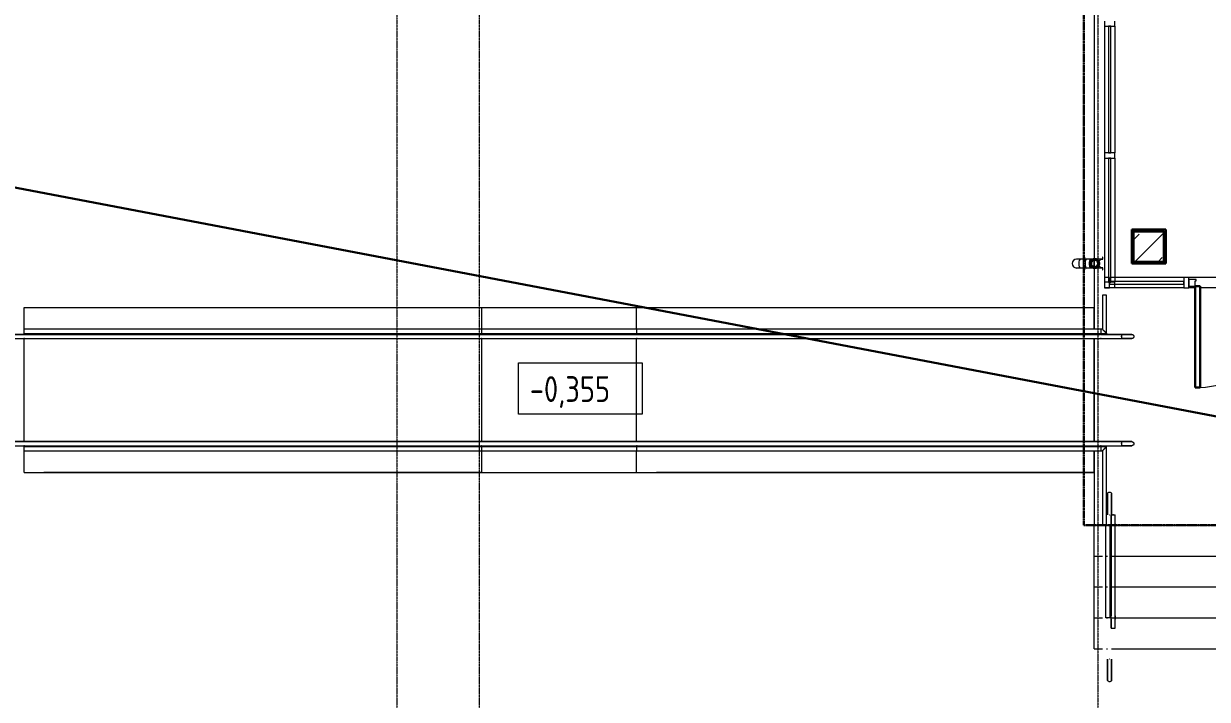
# Model space of a CAD drawing. Header units: millimetres. Extents: x -695119 to 412940, y -249585 to 622758.
# Drawn here: x 129645 to 141126, y -76013 to -69456 of the extents above; entities that cross this region are included whole.
import ezdxf

# ---------------------------------------------------------------- set-up
doc = ezdxf.new("R2010")
doc.units = ezdxf.units.MM
for name, pattern in [('ADSK_Линия сетки', [25, 20, -2.5, 0, -2.5]), ('ADSK_Скрыто', [6, 3, -3]), ('ADSK_Штриховая_ш3 п1_5', [4.5, 3, -1.5])]:
    doc.linetypes.add(name, pattern=pattern)
for name, color, linetype, lineweight in [('_Скрыто_', 7, 'ADSK_Скрыто', 9), ('_Схема', 5, 'Continuous', 30), ('Импосты витража', 8, 'Continuous', 9), ('Каркас_Импост', 8, 'Continuous', 9), ('Лестницы', 8, 'Continuous', 9), ('Линии', 7, 'Continuous', 9), ('Несущие колонны', 252, 'Continuous', 18), ('Обобщенные модели', 8, 'Continuous', 18), ('Ограждение', 8, 'Continuous', 9), ('Оси', 252, 'Continuous', 9), ('Пандус', 7, 'Continuous', 18), ('Панели витража', 8, 'Continuous', 9), ('Панель', 252, 'Continuous', 30), ('Перекрытия', 7, 'Continuous', 18), ('Поручни', 8, 'Continuous', 9), ('Стены разрез', 7, 'Continuous', 30), ('Текстовые примечания', 7, 'Continuous', 9), ('Тонкие линии', 7, 'Continuous', 18)]:
    doc.layers.add(name, color=color, linetype=linetype, lineweight=lineweight)
doc.styles.add('GOST 2.304 type A_1', font='', dxfattribs={"height": 350})
doc.styles.get('GOST 2.304 type A_1').set_extended_font_data('GOST 2.304 type A')

# ---------------------------------------------------------------- blocks, each defined once
blk = doc.blocks.new('1 этаж')
at = {"layer": 'Несущие колонны', "lineweight": 9, "true_color": 0x636466}
h = blk.add_hatch(dxfattribs=at)
h.set_pattern_fill('FP_19', color=251, angle=180, style=0, pattern_type=2)
h.set_pattern_definition([(225, (-31001.78, -177187.1), (224.5064, -224.5064), []), (225, (-31226.3, -177187.1), (224.5064, -224.5064), [396.875, -79.375, 3.353, -76.022])])
h.paths.add_polyline_path([(-34411, -152647), (-34411, -152947), (-34111, -152947), (-34111, -152647), (-34384, -152647)])
at = {"layer": '_Скрыто_', "color": 251, "true_color": 0x636466}
blk.add_line((-34556, -155499), (-28756, -155499), dxfattribs=at)
at = {"layer": 'Импосты витража', "color": 251, "lineweight": 18, "true_color": 0x636466, "extrusion": (0, 0, -1)}
for p, q in [((-34691, -150608), (-34691, -150658)), ((-34591, -150658), (-34591, -150608)), ((-34691, -150658), (-34591, -150658)), ((-34591, -151888), (-34691, -151888)), ((-34691, -151888), (-34691, -151938)), ((-34591, -151938), (-34591, -151888)), ((-34691, -151938), (-34591, -151938)), ((-33871, -153097), (-33921, -153097)), ((-33921, -153097), (-33921, -153197)), ((-33871, -153197), (-33871, -153097)), ((-33921, -153197), (-33871, -153197))]:
    blk.add_line(p, q, dxfattribs=at)
at = {"layer": 'Импосты витража', "color": 251, "true_color": 0x636466}
for p, q in [((-34691, -150658), (-34691, -151888)), ((-34591, -150658), (-34591, -151888)), ((-34691, -151938), (-34691, -153097)), ((-34591, -151938), (-34591, -153135)), ((-33921, -153097), (-34628, -153097)), ((-32151, -153097), (-33871, -153097)), ((-33921, -153197), (-34641, -153197)), ((-33811, -153197), (-33871, -153197)), ((-32896, -153197), (-33761, -153197))]:
    blk.add_line(p, q, dxfattribs=at)
at = {"layer": 'Импосты витража', "color": 251, "lineweight": 18, "true_color": 0x636466}
for p, q in [((-34641, -153097), (-34691, -153097)), ((-34691, -153097), (-34691, -153197)), ((-34591, -153143), (-34691, -153143)), ((-34691, -153143), (-34691, -153193)), ((-34641, -153197), (-34641, -153097)), ((-34591, -153193), (-34591, -153143)), ((-34691, -153193), (-34591, -153193)), ((-34691, -153197), (-34641, -153197))]:
    blk.add_line(p, q, dxfattribs=at)
at = {"layer": 'Каркас_Импост', "color": 251, "true_color": 0x636466}
for p, q in [((-33871, -153115), (-33871, -153180)), ((-33801, -153115), (-33871, -153115)), ((-33811, -153180), (-33811, -153130)), ((-33811, -153130), (-33801, -153130)), ((-33801, -153130), (-33801, -153115)), ((-33871, -153180), (-33811, -153180))]:
    blk.add_line(p, q, dxfattribs=at)
at = {"layer": 'Лестницы', "color": 251, "true_color": 0x636466}
for p, q in [((-34791, -149349), (-34791, -152918)), ((-34791, -153004), (-34791, -153599)), ((-34791, -153639), (-34791, -153649)), ((-34791, -153689), (-34791, -154689)), ((-34791, -154729), (-34791, -154739)), ((-34791, -154779), (-34791, -155499)), ((-34791, -155499), (-34711, -155499)), ((-34791, -155799), (-34791, -155499)), ((-34791, -155499), (-34711, -155499)), ((-34671, -155499), (-34660, -155499)), ((-34671, -155499), (-34660, -155499)), ((-34621, -155499), (-31730, -155499)), ((-34621, -155499), (-31730, -155499)), ((-34791, -156099), (-34791, -155799)), ((-34791, -155799), (-34711, -155799)), ((-34791, -155799), (-34711, -155799)), ((-34671, -155799), (-34661, -155799)), ((-34671, -155799), (-34661, -155799)), ((-34621, -155799), (-31731, -155799)), ((-34621, -155799), (-31731, -155799)), ((-34791, -156399), (-34791, -156099)), ((-34791, -156099), (-34711, -156099)), ((-34791, -156099), (-34711, -156099)), ((-34671, -156099), (-34661, -156099)), ((-34671, -156099), (-34661, -156099)), ((-34621, -156099), (-31731, -156099)), ((-34621, -156099), (-31731, -156099)), ((-34791, -156699), (-34791, -156399)), ((-34791, -156399), (-34711, -156399)), ((-34791, -156399), (-34711, -156399)), ((-34671, -156399), (-34661, -156399)), ((-34671, -156399), (-34661, -156399)), ((-34621, -156399), (-31731, -156399)), ((-34621, -156399), (-31731, -156399)), ((-34791, -156699), (-34711, -156699)), ((-34791, -156699), (-34711, -156699)), ((-34671, -156699), (-34661, -156699)), ((-34671, -156699), (-34661, -156699)), ((-34621, -156699), (-31731, -156699)), ((-34621, -156699), (-31731, -156699))]:
    blk.add_line(p, q, dxfattribs=at)
at = {"layer": 'Линии', "color": 251, "linetype": 'ADSK_Штриховая_ш3 п1_5', "lineweight": 30, "true_color": 0x636466}
for p, q in [((-34891, -149354), (-34891, -155499)), ((-34891, -155499), (-28331, -155499))]:
    blk.add_line(p, q, dxfattribs=at)
at = {"layer": 'Линии', "color": 251, "true_color": 0x636466}
for p, q in [((-40376, -153924), (-39176, -153924)), ((-40376, -154424), (-40376, -153924)), ((-39176, -153924), (-39176, -154424)), ((-39176, -154424), (-40376, -154424))]:
    blk.add_line(p, q, dxfattribs=at)
at = {"layer": 'Несущие колонны', "color": 251, "lineweight": 40, "true_color": 0x636466}
for p, q in [((-34411, -152947), (-34411, -152647)), ((-34411, -152647), (-34111, -152647)), ((-34111, -152647), (-34411, -152647)), ((-34411, -152647), (-34411, -152947)), ((-34111, -152647), (-34111, -152947)), ((-34111, -152947), (-34111, -152647)), ((-34111, -152947), (-34411, -152947)), ((-34411, -152947), (-34111, -152947))]:
    blk.add_line(p, q, dxfattribs=at)
at = {"layer": 'Обобщенные модели', "color": 251, "true_color": 0x636466}
for p, q in [((-34926, -152918), (-34961, -152918)), ((-34927, -152918), (-34959, -152918)), ((-34818, -152920), (-34932, -152920)), ((-34885, -152917), (-34926, -152917)), ((-34882, -152900), (-34886, -152900)), ((-34886, -152900), (-34886, -152917)), ((-34882, -152918), (-34882, -152900)), ((-34825, -152917), (-34866, -152917)), ((-34791, -152918), (-34825, -152918)), ((-34790, -152924), (-34790, -152997)), ((-34790, -152997), (-34790, -152924)), ((-34711, -152918), (-34786, -152918)), ((-34786, -152920), (-34772, -152920)), ((-34772, -152920), (-34772, -152922)), ((-34768, -152924), (-34767, -152925)), ((-34739, -152935), (-34726, -152920)), ((-34726, -152920), (-34708, -152920)), ((-34708, -152900), (-34711, -152900)), ((-34711, -152900), (-34711, -152918)), ((-34708, -152920), (-34708, -152900)), ((-34961, -153003), (-34926, -153003)), ((-34959, -153004), (-34927, -153004)), ((-34932, -153002), (-34818, -153002)), ((-34926, -153004), (-34885, -153004)), ((-34886, -153004), (-34886, -153022)), ((-34886, -153022), (-34882, -153022)), ((-34882, -153022), (-34882, -153003)), ((-34866, -153004), (-34825, -153004)), ((-34825, -153003), (-34792, -153003)), ((-34772, -153002), (-34786, -153002)), ((-34786, -153004), (-34711, -153004)), ((-34772, -152999), (-34772, -153002)), ((-34751, -152939), (-34746, -152939)), ((-34746, -152983), (-34751, -152983)), ((-34726, -153002), (-34739, -152986)), ((-34708, -153002), (-34726, -153002)), ((-34711, -153004), (-34711, -153022)), ((-34711, -153022), (-34708, -153022)), ((-34708, -153022), (-34708, -153002))]:
    blk.add_line(p, q, dxfattribs=at)
at = {"layer": 'Обобщенные модели', "color": 251, "true_color": 0x636466, "flags": 128}
for points in [[(-34778, -152920), (-34776, -152921), (-34775, -152921), (-34773, -152922), (-34772, -152922)], [(-34762, -152929), (-34760, -152930), (-34759, -152931), (-34758, -152933)], [(-34772, -153000), (-34774, -153000), (-34775, -153001), (-34777, -153001), (-34779, -153002)], [(-34758, -152990), (-34760, -152991), (-34761, -152992)]]:
    blk.add_lwpolyline(points, dxfattribs=at)
at = {"layer": 'Обобщенные модели', "color": 251, "true_color": 0x636466}
for centre, radius, start, end in [((-34960, -152961), 43.4, 90, 270), ((-34961, -152961), 42.5, 135, 138.0802), ((-34960, -152961), 43.4, 77.3652, 90), ((-34790, -152961), 42.5, 100.9504, 258.6438), ((-34786, -152961), 43.3, 90.1865, 269.8135), ((-34786, -152961), 41.1, 90, 270), ((-34790, -152961), 36.4, 90, 118.4433), ((-34790, -152961), 36.5, 105.0632, 118.0895), ((-34790, -152961), 36.5, 0, 104.9368), ((-34790, -152961), 36.4, 270, 90), ((-34790, -152961), 38.8, 78.8452, 86.1953), ((-34790, -152961), 42.5, 60, 75), ((-34790, -152961), 38.8, 0, 71.1548), ((-34786, -152961), 41, 32.4515, 70.0339), ((-34961, -152961), 42.5, 180, 187.9883), ((-34961, -152961), 42.5, 165, 166.6752), ((-34961, -152961), 42.5, 193.3248, 195), ((-34961, -152961), 42.5, 141.8713, 150), ((-34961, -152961), 42.5, 210, 225), ((-34960, -152961), 43.4, 270, 282.6348), ((-34790, -152961), 36.5, 159.3355, 170.6645), ((-34790, -152961), 36.5, 189.3355, 200.6645), ((-34790, -152961), 36.4, 160.4096, 169.5904), ((-34790, -152961), 36.4, 190.4096, 199.5904), ((-34790, -152961), 36.5, 241.9105, 254.9368), ((-34790, -152961), 36.4, 241.5567, 270), ((-34790, -152961), 36.5, 255.0632, 0), ((-34790, -152961), 38.8, 273.8047, 281.1548), ((-34790, -152961), 42.5, 285, 300), ((-34790, -152961), 38.8, 288.8452, 0), ((-34786, -152961), 41, 289.9661, 327.5485), ((-34746, -152929), 10, 270, 320), ((-34746, -152929), 10, 270, 307.5), ((-34746, -152929), 10, 270, 307.5), ((-34746, -152929), 10, 270, 307.5), ((-34746, -152993), 10, 52.5, 90), ((-34746, -152993), 10, 52.5, 90), ((-34746, -152993), 10, 40, 90), ((-34746, -152993), 10, 52.5, 90)]:
    blk.add_arc(centre, radius, start, end, dxfattribs=at)
at = {"layer": 'Обобщенные модели', "color": 251, "lineweight": 40, "true_color": 0x636466}
for radius, start, end in [(38.8, 90, 270), (41.1, 90, 149.9084), (41.1, 61.8523, 90), (38.8, 270, 90), (41.1, 301.1211, 58.8789), (41.1, 150, 179.933), (41.1, 180, 209.933), (41.1, 210, 239.9084), (41.1, 240, 270), (41.1, 270, 298.1477)]:
    blk.add_arc((-34786, -152961), radius, start, end, dxfattribs=at)
at = {"layer": 'Обобщенные модели', "color": 251, "true_color": 0x636466}
for centre, major_axis, start_param, end_param in [((-34926, -152961), (0, 43.6), 0, 1.570796), ((-34885, -152961), (0, 43.6), 6.021386, 7.853982), ((-34885, -152961), (0, 41.1), 0, 1.570796), ((-34866, -152961), (0, 43.6), 0, 1.570796), ((-34825, -152961), (0, 43.6), 6.089343, 7.853982), ((-34825, -152961), (0, 42.5), 0, 3.141593), ((-34926, -152961), (0, 43.6), 1.570796, 3.141593), ((-34885, -152961), (0, 41.1), 1.570796, 3.141593), ((-34885, -152961), (0, 43.6), 1.570796, 3.403392), ((-34866, -152961), (0, 43.6), 1.570796, 3.141593), ((-34825, -152961), (0, 43.6), 1.570796, 3.335435), ((-34825, -152961), (0, 36.4), 4.039627, 5.385151)]:
    blk.add_ellipse(centre, major_axis=major_axis, ratio=0.309017, start_param=start_param, end_param=end_param, dxfattribs=at)
at = {"layer": 'Ограждение', "color": 251, "true_color": 0x636466}
for p, q in [((-45173, -153649), (-45371, -153649)), ((-45371, -153649), (-45173, -153649)), ((-45371, -153649), (-45173, -153649)), ((-45371, -153689), (-45173, -153689)), ((-45371, -153689), (-45173, -153689)), ((-45371, -153689), (-45173, -153689)), ((-45173, -153649), (-45169, -153649)), ((-45173, -153649), (-45169, -153649)), ((-45173, -153689), (-45169, -153689)), ((-45173, -153689), (-45169, -153689)), ((-45169, -153649), (-40733, -153649)), ((-45169, -153649), (-40733, -153649)), ((-45169, -153689), (-40733, -153689)), ((-45169, -153689), (-40733, -153689)), ((-40731, -153649), (-45167, -153649)), ((-45167, -153689), (-40731, -153689)), ((-40729, -153649), (-40733, -153649)), ((-40729, -153649), (-40733, -153649)), ((-40729, -153689), (-40733, -153689)), ((-40729, -153689), (-40733, -153689)), ((-39229, -153649), (-40729, -153649)), ((-40729, -153649), (-39229, -153649)), ((-40729, -153649), (-39229, -153649)), ((-40729, -153689), (-39229, -153689)), ((-40729, -153689), (-39229, -153689)), ((-40729, -153689), (-39229, -153689)), ((-39229, -153649), (-39225, -153649)), ((-39229, -153649), (-39225, -153649)), ((-39229, -153689), (-39225, -153689)), ((-39229, -153689), (-39225, -153689)), ((-39225, -153649), (-34728, -153649)), ((-39225, -153649), (-34728, -153649)), ((-39225, -153689), (-34728, -153689)), ((-39225, -153689), (-34728, -153689)), ((-34726, -153649), (-39223, -153649)), ((-39223, -153689), (-34726, -153689)), ((-34724, -153649), (-34728, -153649)), ((-34724, -153649), (-34728, -153649)), ((-34724, -153689), (-34728, -153689)), ((-34724, -153689), (-34728, -153689)), ((-34526, -153649), (-34724, -153649)), ((-34724, -153649), (-34526, -153649)), ((-34724, -153649), (-34526, -153649)), ((-34724, -153689), (-34526, -153689)), ((-34724, -153689), (-34526, -153689)), ((-34724, -153689), (-34526, -153689)), ((-34526, -153649), (-34526, -153689)), ((-34526, -153649), (-34526, -153689)), ((-34526, -153671), (-34526, -153667)), ((-34526, -153667), (-34526, -153669)), ((-34526, -153669), (-34526, -153671)), ((-45173, -154689), (-45371, -154689)), ((-45371, -154689), (-45173, -154689)), ((-45371, -154729), (-45173, -154729)), ((-45371, -154729), (-45173, -154729)), ((-45173, -154689), (-45169, -154689)), ((-45173, -154729), (-45169, -154729)), ((-45169, -154689), (-40733, -154689)), ((-45169, -154729), (-40733, -154729)), ((-40731, -154689), (-45167, -154689)), ((-45167, -154729), (-40731, -154729)), ((-40729, -154689), (-40733, -154689)), ((-40729, -154729), (-40733, -154729)), ((-39229, -154689), (-40729, -154689)), ((-40729, -154689), (-39229, -154689)), ((-40729, -154729), (-39229, -154729)), ((-40729, -154729), (-39229, -154729)), ((-39229, -154689), (-39225, -154689)), ((-39229, -154729), (-39225, -154729)), ((-39225, -154689), (-34728, -154689)), ((-39225, -154729), (-34728, -154729)), ((-34726, -154689), (-39223, -154689)), ((-39223, -154729), (-34726, -154729)), ((-34724, -154689), (-34728, -154689)), ((-34724, -154729), (-34728, -154729)), ((-34526, -154689), (-34724, -154689)), ((-34724, -154689), (-34526, -154689)), ((-34724, -154729), (-34526, -154729)), ((-34724, -154729), (-34526, -154729)), ((-34526, -154689), (-34526, -154729)), ((-34526, -154711), (-34526, -154707)), ((-34526, -154707), (-34526, -154709)), ((-34526, -154709), (-34526, -154711)), ((-34643, -155399), (-34641, -155399)), ((-34641, -155399), (-34638, -155399)), ((-34626, -155399), (-34586, -155399)), ((-34626, -155488), (-34626, -155399)), ((-34626, -155399), (-34626, -155488)), ((-34603, -155399), (-34608, -155399)), ((-34586, -155488), (-34586, -155399)), ((-34586, -155488), (-34586, -155399)), ((-34626, -155488), (-34626, -155510)), ((-34626, -155501), (-34626, -156381)), ((-34626, -156389), (-34626, -155510)), ((-34586, -155488), (-34586, -155510)), ((-34586, -156381), (-34586, -155501)), ((-34586, -156389), (-34586, -155510)), ((-34626, -156411), (-34626, -156389)), ((-34626, -156499), (-34626, -156411)), ((-34626, -156411), (-34626, -156499)), ((-34586, -156411), (-34586, -156389)), ((-34586, -156499), (-34586, -156411)), ((-34586, -156499), (-34586, -156411)), ((-34626, -156499), (-34586, -156499)), ((-34608, -156499), (-34603, -156499)), ((-34641, -156799), (-34643, -156799)), ((-34638, -156799), (-34641, -156799))]:
    blk.add_line(p, q, dxfattribs=at)
at = {"layer": 'Ограждение', "color": 251, "true_color": 0x636466, "flags": 128}
for points in [[(-45173, -153649), (-45170, -153649), (-45167, -153649)], [(-45173, -153649), (-45170, -153649), (-45169, -153649)], [(-45167, -153689), (-45170, -153689), (-45173, -153689)], [(-45169, -153689), (-45170, -153689), (-45173, -153689)], [(-40729, -153649), (-40730, -153649), (-40731, -153649)], [(-40729, -153649), (-40730, -153649), (-40731, -153649)], [(-40731, -153689), (-40730, -153689), (-40729, -153689)], [(-40731, -153689), (-40730, -153689), (-40729, -153689)], [(-39229, -153649), (-39226, -153649), (-39223, -153649)], [(-39229, -153649), (-39226, -153649), (-39225, -153649)], [(-39223, -153689), (-39226, -153689), (-39229, -153689)], [(-39225, -153689), (-39226, -153689), (-39229, -153689)], [(-34724, -153649), (-34725, -153649), (-34726, -153649)], [(-34724, -153649), (-34725, -153649), (-34726, -153649)], [(-34726, -153689), (-34725, -153689), (-34724, -153689)], [(-34726, -153689), (-34725, -153689), (-34724, -153689)], [(-34526, -153649), (-34522, -153649), (-34518, -153649), (-34514, -153649), (-34510, -153649), (-34506, -153649), (-34502, -153649), (-34498, -153649), (-34494, -153649), (-34491, -153649), (-34487, -153649), (-34483, -153649), (-34480, -153649), (-34476, -153649), (-34473, -153649), (-34469, -153649), (-34466, -153649), (-34463, -153649), (-34460, -153649), (-34457, -153649), (-34454, -153649), (-34451, -153649), (-34449, -153649), (-34446, -153649), (-34444, -153649), (-34442, -153649), (-34440, -153649), (-34438, -153649), (-34436, -153649), (-34434, -153649), (-34433, -153649), (-34431, -153649), (-34430, -153649), (-34429, -153649), (-34428, -153649), (-34427, -153649), (-34427, -153649), (-34426, -153649), (-34426, -153649), (-34426, -153649), (-34426, -153649)], [(-34426, -153649), (-34426, -153649), (-34426, -153649), (-34427, -153649), (-34427, -153649), (-34428, -153649), (-34429, -153649), (-34430, -153649), (-34431, -153649), (-34432, -153649), (-34434, -153649), (-34435, -153649), (-34437, -153649), (-34439, -153649), (-34441, -153649), (-34443, -153649), (-34446, -153649), (-34448, -153649), (-34451, -153649), (-34453, -153649), (-34456, -153649), (-34459, -153649), (-34462, -153649), (-34465, -153649), (-34468, -153649), (-34472, -153649), (-34475, -153649), (-34479, -153649), (-34482, -153649), (-34486, -153649), (-34490, -153649), (-34493, -153649), (-34497, -153649), (-34501, -153649), (-34505, -153649), (-34509, -153649), (-34513, -153649), (-34517, -153649), (-34521, -153649), (-34525, -153649), (-34526, -153649)], [(-34526, -153689), (-34522, -153689), (-34518, -153689), (-34514, -153689), (-34510, -153689), (-34506, -153689), (-34502, -153689), (-34498, -153689), (-34494, -153689), (-34491, -153689), (-34487, -153689), (-34483, -153689), (-34480, -153689), (-34476, -153689), (-34473, -153689), (-34469, -153689), (-34466, -153689), (-34463, -153689), (-34460, -153689), (-34457, -153689), (-34454, -153689), (-34451, -153689), (-34449, -153689), (-34446, -153689), (-34444, -153689), (-34442, -153689), (-34440, -153689), (-34438, -153689), (-34436, -153689), (-34434, -153689), (-34433, -153689), (-34431, -153689), (-34430, -153689), (-34429, -153689), (-34428, -153689), (-34427, -153689), (-34427, -153689), (-34426, -153689), (-34426, -153689), (-34426, -153689), (-34426, -153689)], [(-34426, -153689), (-34426, -153689), (-34426, -153689), (-34427, -153689), (-34427, -153689), (-34428, -153689), (-34429, -153689), (-34430, -153689), (-34431, -153689), (-34432, -153689), (-34434, -153689), (-34435, -153689), (-34437, -153689), (-34439, -153689), (-34441, -153689), (-34443, -153689), (-34446, -153689), (-34448, -153689), (-34451, -153689), (-34453, -153689), (-34456, -153689), (-34459, -153689), (-34462, -153689), (-34465, -153689), (-34468, -153689), (-34472, -153689), (-34475, -153689), (-34479, -153689), (-34482, -153689), (-34486, -153689), (-34490, -153689), (-34493, -153689), (-34497, -153689), (-34501, -153689), (-34505, -153689), (-34509, -153689), (-34513, -153689), (-34517, -153689), (-34521, -153689), (-34525, -153689), (-34526, -153689)], [(-34426, -153649), (-34425, -153649), (-34424, -153649), (-34423, -153649), (-34423, -153649), (-34422, -153649), (-34421, -153650), (-34420, -153650), (-34420, -153650), (-34419, -153650), (-34418, -153651), (-34417, -153651), (-34417, -153651), (-34416, -153652), (-34415, -153652), (-34415, -153653), (-34414, -153653), (-34413, -153654), (-34413, -153654), (-34412, -153655), (-34411, -153655), (-34411, -153656), (-34410, -153656), (-34410, -153657), (-34409, -153658), (-34409, -153658), (-34409, -153659), (-34408, -153660), (-34408, -153660), (-34407, -153661), (-34407, -153662), (-34407, -153663), (-34407, -153663), (-34406, -153664), (-34406, -153665), (-34406, -153666), (-34406, -153666), (-34406, -153667), (-34406, -153668), (-34406, -153669), (-34406, -153669)], [(-34406, -153669), (-34406, -153670), (-34406, -153671), (-34406, -153671), (-34406, -153672), (-34406, -153673), (-34406, -153674), (-34407, -153675), (-34407, -153675), (-34407, -153676), (-34407, -153677), (-34408, -153678), (-34408, -153678), (-34408, -153679), (-34409, -153680), (-34409, -153680), (-34410, -153681), (-34410, -153682), (-34411, -153682), (-34411, -153683), (-34412, -153683), (-34412, -153684), (-34413, -153684), (-34414, -153685), (-34414, -153685), (-34415, -153686), (-34416, -153686), (-34416, -153687), (-34417, -153687), (-34418, -153687), (-34419, -153688), (-34419, -153688), (-34420, -153688), (-34421, -153688), (-34422, -153689), (-34422, -153689), (-34423, -153689), (-34424, -153689), (-34425, -153689), (-34426, -153689), (-34426, -153689)], [(-45173, -154689), (-45170, -154689), (-45167, -154689)], [(-45173, -154689), (-45170, -154689), (-45169, -154689)], [(-45167, -154729), (-45170, -154729), (-45173, -154729)], [(-45169, -154729), (-45170, -154729), (-45173, -154729)], [(-40729, -154689), (-40730, -154689), (-40731, -154689)], [(-40729, -154689), (-40730, -154689), (-40731, -154689)], [(-40731, -154729), (-40730, -154729), (-40729, -154729)], [(-40731, -154729), (-40730, -154729), (-40729, -154729)], [(-39229, -154689), (-39226, -154689), (-39223, -154689)], [(-39229, -154689), (-39226, -154689), (-39225, -154689)], [(-39223, -154729), (-39226, -154729), (-39229, -154729)], [(-39225, -154729), (-39226, -154729), (-39229, -154729)], [(-34724, -154689), (-34725, -154689), (-34726, -154689)], [(-34724, -154689), (-34725, -154689), (-34726, -154689)], [(-34726, -154729), (-34725, -154729), (-34724, -154729)], [(-34726, -154729), (-34725, -154729), (-34724, -154729)], [(-34526, -154689), (-34522, -154689), (-34518, -154689), (-34514, -154689), (-34510, -154689), (-34506, -154689), (-34502, -154689), (-34498, -154689), (-34494, -154689), (-34491, -154689), (-34487, -154689), (-34483, -154689), (-34480, -154689), (-34476, -154689), (-34473, -154689), (-34469, -154689), (-34466, -154689), (-34463, -154689), (-34460, -154689), (-34457, -154689), (-34454, -154689), (-34451, -154689), (-34449, -154689), (-34446, -154689), (-34444, -154689), (-34442, -154689), (-34440, -154689), (-34438, -154689), (-34436, -154689), (-34434, -154689), (-34433, -154689), (-34431, -154689), (-34430, -154689), (-34429, -154689), (-34428, -154689), (-34427, -154689), (-34427, -154689), (-34426, -154689), (-34426, -154689), (-34426, -154689), (-34426, -154689)], [(-34426, -154689), (-34426, -154689), (-34426, -154689), (-34427, -154689), (-34427, -154689), (-34428, -154689), (-34429, -154689), (-34430, -154689), (-34431, -154689), (-34432, -154689), (-34434, -154689), (-34435, -154689), (-34437, -154689), (-34439, -154689), (-34441, -154689), (-34443, -154689), (-34446, -154689), (-34448, -154689), (-34451, -154689), (-34453, -154689), (-34456, -154689), (-34459, -154689), (-34462, -154689), (-34465, -154689), (-34468, -154689), (-34472, -154689), (-34475, -154689), (-34479, -154689), (-34482, -154689), (-34486, -154689), (-34490, -154689), (-34493, -154689), (-34497, -154689), (-34501, -154689), (-34505, -154689), (-34509, -154689), (-34513, -154689), (-34517, -154689), (-34521, -154689), (-34525, -154689), (-34526, -154689)], [(-34526, -154729), (-34522, -154729), (-34518, -154729), (-34514, -154729), (-34510, -154729), (-34506, -154729), (-34502, -154729), (-34498, -154729), (-34494, -154729), (-34491, -154729), (-34487, -154729), (-34483, -154729), (-34480, -154729), (-34476, -154729), (-34473, -154729), (-34469, -154729), (-34466, -154729), (-34463, -154729), (-34460, -154729), (-34457, -154729), (-34454, -154729), (-34451, -154729), (-34449, -154729), (-34446, -154729), (-34444, -154729), (-34442, -154729), (-34440, -154729), (-34438, -154729), (-34436, -154729), (-34434, -154729), (-34433, -154729), (-34431, -154729), (-34430, -154729), (-34429, -154729), (-34428, -154729), (-34427, -154729), (-34427, -154729), (-34426, -154729), (-34426, -154729), (-34426, -154729), (-34426, -154729)], [(-34426, -154729), (-34426, -154729), (-34426, -154729), (-34427, -154729), (-34427, -154729), (-34428, -154729), (-34429, -154729), (-34430, -154729), (-34431, -154729), (-34432, -154729), (-34434, -154729), (-34435, -154729), (-34437, -154729), (-34439, -154729), (-34441, -154729), (-34443, -154729), (-34446, -154729), (-34448, -154729), (-34451, -154729), (-34453, -154729), (-34456, -154729), (-34459, -154729), (-34462, -154729), (-34465, -154729), (-34468, -154729), (-34472, -154729), (-34475, -154729), (-34479, -154729), (-34482, -154729), (-34486, -154729), (-34490, -154729), (-34493, -154729), (-34497, -154729), (-34501, -154729), (-34505, -154729), (-34509, -154729), (-34513, -154729), (-34517, -154729), (-34521, -154729), (-34525, -154729), (-34526, -154729)], [(-34426, -154689), (-34425, -154689), (-34424, -154689), (-34423, -154689), (-34423, -154689), (-34422, -154689), (-34421, -154690), (-34420, -154690), (-34420, -154690), (-34419, -154690), (-34418, -154691), (-34417, -154691), (-34417, -154691), (-34416, -154692), (-34415, -154692), (-34415, -154693), (-34414, -154693), (-34413, -154694), (-34413, -154694), (-34412, -154695), (-34411, -154695), (-34411, -154696), (-34410, -154696), (-34410, -154697), (-34409, -154698), (-34409, -154698), (-34409, -154699), (-34408, -154700), (-34408, -154700), (-34407, -154701), (-34407, -154702), (-34407, -154703), (-34407, -154703), (-34406, -154704), (-34406, -154705), (-34406, -154706), (-34406, -154706), (-34406, -154707), (-34406, -154708), (-34406, -154709), (-34406, -154709)], [(-34406, -154709), (-34406, -154710), (-34406, -154711), (-34406, -154711), (-34406, -154712), (-34406, -154713), (-34406, -154714), (-34407, -154715), (-34407, -154715), (-34407, -154716), (-34407, -154717), (-34408, -154718), (-34408, -154718), (-34408, -154719), (-34409, -154720), (-34409, -154720), (-34410, -154721), (-34410, -154722), (-34411, -154722), (-34411, -154723), (-34412, -154723), (-34412, -154724), (-34413, -154724), (-34414, -154725), (-34414, -154725), (-34415, -154726), (-34416, -154726), (-34416, -154727), (-34417, -154727), (-34418, -154727), (-34419, -154728), (-34419, -154728), (-34420, -154728), (-34421, -154728), (-34422, -154729), (-34422, -154729), (-34423, -154729), (-34424, -154729), (-34425, -154729), (-34426, -154729), (-34426, -154729)], [(-34661, -155199), (-34661, -155199), (-34661, -155198), (-34661, -155197), (-34661, -155196), (-34660, -155195), (-34660, -155195), (-34660, -155194), (-34660, -155193), (-34660, -155192), (-34659, -155192), (-34659, -155191), (-34659, -155190), (-34658, -155189), (-34658, -155189), (-34657, -155188), (-34657, -155187), (-34656, -155187), (-34656, -155186), (-34655, -155186), (-34655, -155185), (-34654, -155184), (-34654, -155184), (-34653, -155183), (-34652, -155183), (-34652, -155183), (-34651, -155182), (-34650, -155182), (-34650, -155181), (-34649, -155181), (-34648, -155181), (-34647, -155180), (-34647, -155180), (-34646, -155180), (-34645, -155180), (-34644, -155180), (-34643, -155180), (-34643, -155179), (-34642, -155179), (-34641, -155179), (-34641, -155179)], [(-34661, -155399), (-34661, -155391), (-34661, -155383), (-34661, -155375), (-34661, -155368), (-34661, -155360), (-34661, -155352), (-34661, -155344), (-34661, -155336), (-34661, -155329), (-34661, -155321), (-34661, -155314), (-34661, -155307), (-34661, -155300), (-34661, -155293), (-34661, -155286), (-34661, -155280), (-34661, -155274), (-34661, -155267), (-34661, -155262), (-34661, -155256), (-34661, -155250), (-34661, -155245), (-34661, -155240), (-34661, -155236), (-34661, -155231), (-34661, -155227), (-34661, -155223), (-34661, -155219), (-34661, -155216), (-34661, -155213), (-34661, -155210), (-34661, -155208), (-34661, -155206), (-34661, -155204), (-34661, -155202), (-34661, -155201), (-34661, -155200), (-34661, -155200), (-34661, -155199), (-34661, -155199)], [(-34661, -155199), (-34661, -155200), (-34661, -155200), (-34661, -155201), (-34661, -155202), (-34661, -155203), (-34661, -155205), (-34661, -155207), (-34661, -155210), (-34661, -155212), (-34661, -155215), (-34661, -155218), (-34661, -155222), (-34661, -155226), (-34661, -155230), (-34661, -155234), (-34661, -155239), (-34661, -155244), (-34661, -155249), (-34661, -155254), (-34661, -155260), (-34661, -155266), (-34661, -155272), (-34661, -155278), (-34661, -155285), (-34661, -155291), (-34661, -155298), (-34661, -155305), (-34661, -155312), (-34661, -155319), (-34661, -155327), (-34661, -155334), (-34661, -155342), (-34661, -155350), (-34661, -155358), (-34661, -155365), (-34661, -155373), (-34661, -155381), (-34661, -155389), (-34661, -155397), (-34661, -155399)], [(-34641, -155179), (-34640, -155179), (-34639, -155179), (-34638, -155180), (-34638, -155180), (-34637, -155180), (-34636, -155180), (-34635, -155180), (-34635, -155180), (-34634, -155181), (-34633, -155181), (-34632, -155181), (-34632, -155182), (-34631, -155182), (-34630, -155182), (-34630, -155183), (-34629, -155183), (-34628, -155184), (-34628, -155184), (-34627, -155185), (-34626, -155185), (-34626, -155186), (-34625, -155187), (-34625, -155187), (-34624, -155188), (-34624, -155189), (-34624, -155189), (-34623, -155190), (-34623, -155191), (-34622, -155191), (-34622, -155192), (-34622, -155193), (-34622, -155194), (-34621, -155194), (-34621, -155195), (-34621, -155196), (-34621, -155197), (-34621, -155198), (-34621, -155198), (-34621, -155199), (-34621, -155199)], [(-34621, -155399), (-34621, -155391), (-34621, -155383), (-34621, -155375), (-34621, -155368), (-34621, -155360), (-34621, -155352), (-34621, -155344), (-34621, -155336), (-34621, -155329), (-34621, -155321), (-34621, -155314), (-34621, -155307), (-34621, -155300), (-34621, -155293), (-34621, -155286), (-34621, -155280), (-34621, -155274), (-34621, -155267), (-34621, -155262), (-34621, -155256), (-34621, -155250), (-34621, -155245), (-34621, -155240), (-34621, -155236), (-34621, -155231), (-34621, -155227), (-34621, -155223), (-34621, -155219), (-34621, -155216), (-34621, -155213), (-34621, -155210), (-34621, -155208), (-34621, -155206), (-34621, -155204), (-34621, -155202), (-34621, -155201), (-34621, -155200), (-34621, -155200), (-34621, -155199), (-34621, -155199)], [(-34621, -155199), (-34621, -155200), (-34621, -155200), (-34621, -155201), (-34621, -155202), (-34621, -155203), (-34621, -155205), (-34621, -155207), (-34621, -155210), (-34621, -155212), (-34621, -155215), (-34621, -155218), (-34621, -155222), (-34621, -155226), (-34621, -155230), (-34621, -155234), (-34621, -155239), (-34621, -155244), (-34621, -155249), (-34621, -155254), (-34621, -155260), (-34621, -155266), (-34621, -155272), (-34621, -155278), (-34621, -155285), (-34621, -155291), (-34621, -155298), (-34621, -155305), (-34621, -155312), (-34621, -155319), (-34621, -155327), (-34621, -155334), (-34621, -155342), (-34621, -155350), (-34621, -155358), (-34621, -155365), (-34621, -155373), (-34621, -155381), (-34621, -155389), (-34621, -155397), (-34621, -155399)], [(-34626, -155488), (-34626, -155489), (-34626, -155490), (-34626, -155492), (-34626, -155493), (-34626, -155494), (-34626, -155495), (-34626, -155496), (-34626, -155498), (-34626, -155499), (-34626, -155500), (-34626, -155501), (-34626, -155501)], [(-34626, -155488), (-34626, -155489), (-34626, -155490), (-34626, -155492), (-34626, -155493), (-34626, -155494), (-34626, -155495)], [(-34626, -155496), (-34626, -155498), (-34626, -155499), (-34626, -155500), (-34626, -155501)], [(-34586, -155501), (-34586, -155500), (-34586, -155499), (-34586, -155498), (-34586, -155496), (-34586, -155495), (-34586, -155494), (-34586, -155493), (-34586, -155492), (-34586, -155491), (-34586, -155489), (-34586, -155488), (-34586, -155488)], [(-34586, -155495), (-34586, -155494), (-34586, -155493), (-34586, -155492), (-34586, -155491), (-34586, -155489), (-34586, -155488), (-34586, -155488)], [(-34586, -155501), (-34586, -155500), (-34586, -155499), (-34586, -155498), (-34586, -155496)], [(-34626, -156411), (-34626, -156408), (-34626, -156405), (-34626, -156402), (-34626, -156399), (-34626, -156397), (-34626, -156394), (-34626, -156391), (-34626, -156389), (-34626, -156386), (-34626, -156383), (-34626, -156381), (-34626, -156381)], [(-34586, -156381), (-34586, -156383), (-34586, -156386), (-34586, -156388), (-34586, -156391), (-34586, -156394), (-34586, -156396), (-34586, -156399), (-34586, -156402), (-34586, -156405), (-34586, -156408), (-34586, -156410), (-34586, -156411)], [(-34661, -156799), (-34661, -156807), (-34661, -156815), (-34661, -156823), (-34661, -156831), (-34661, -156839), (-34661, -156847), (-34661, -156855), (-34661, -156862), (-34661, -156870), (-34661, -156877), (-34661, -156885), (-34661, -156892), (-34661, -156899), (-34661, -156906), (-34661, -156912), (-34661, -156919), (-34661, -156925), (-34661, -156931), (-34661, -156937), (-34661, -156943), (-34661, -156948), (-34661, -156954), (-34661, -156958), (-34661, -156963), (-34661, -156968), (-34661, -156972), (-34661, -156976), (-34661, -156979), (-34661, -156983), (-34661, -156986), (-34661, -156989), (-34661, -156991), (-34661, -156993), (-34661, -156995), (-34661, -156996), (-34661, -156998), (-34661, -156999), (-34661, -156999), (-34661, -156999), (-34661, -156999)], [(-34661, -156999), (-34661, -156999), (-34661, -156999), (-34661, -156998), (-34661, -156997), (-34661, -156995), (-34661, -156994), (-34661, -156992), (-34661, -156989), (-34661, -156987), (-34661, -156984), (-34661, -156980), (-34661, -156977), (-34661, -156973), (-34661, -156969), (-34661, -156964), (-34661, -156960), (-34661, -156955), (-34661, -156950), (-34661, -156944), (-34661, -156939), (-34661, -156933), (-34661, -156927), (-34661, -156921), (-34661, -156914), (-34661, -156907), (-34661, -156901), (-34661, -156894), (-34661, -156887), (-34661, -156879), (-34661, -156872), (-34661, -156864), (-34661, -156857), (-34661, -156849), (-34661, -156841), (-34661, -156833), (-34661, -156825), (-34661, -156818), (-34661, -156810), (-34661, -156802), (-34661, -156799)], [(-34621, -156799), (-34621, -156807), (-34621, -156815), (-34621, -156823), (-34621, -156831), (-34621, -156839), (-34621, -156847), (-34621, -156855), (-34621, -156862), (-34621, -156870), (-34621, -156877), (-34621, -156885), (-34621, -156892), (-34621, -156899), (-34621, -156906), (-34621, -156912), (-34621, -156919), (-34621, -156925), (-34621, -156931), (-34621, -156937), (-34621, -156943), (-34621, -156948), (-34621, -156954), (-34621, -156958), (-34621, -156963), (-34621, -156968), (-34621, -156972), (-34621, -156976), (-34621, -156979), (-34621, -156983), (-34621, -156986), (-34621, -156989), (-34621, -156991), (-34621, -156993), (-34621, -156995), (-34621, -156996), (-34621, -156998), (-34621, -156999), (-34621, -156999), (-34621, -156999), (-34621, -156999)], [(-34621, -156999), (-34621, -156999), (-34621, -156999), (-34621, -156998), (-34621, -156997), (-34621, -156995), (-34621, -156994), (-34621, -156992), (-34621, -156989), (-34621, -156987), (-34621, -156984), (-34621, -156980), (-34621, -156977), (-34621, -156973), (-34621, -156969), (-34621, -156964), (-34621, -156960), (-34621, -156955), (-34621, -156950), (-34621, -156944), (-34621, -156939), (-34621, -156933), (-34621, -156927), (-34621, -156921), (-34621, -156914), (-34621, -156907), (-34621, -156901), (-34621, -156894), (-34621, -156887), (-34621, -156879), (-34621, -156872), (-34621, -156864), (-34621, -156857), (-34621, -156849), (-34621, -156841), (-34621, -156833), (-34621, -156825), (-34621, -156818), (-34621, -156810), (-34621, -156802), (-34621, -156799)], [(-34641, -157019), (-34642, -157019), (-34642, -157019), (-34643, -157019), (-34644, -157019), (-34645, -157019), (-34646, -157019), (-34646, -157019), (-34647, -157018), (-34648, -157018), (-34649, -157018), (-34649, -157017), (-34650, -157017), (-34651, -157017), (-34651, -157016), (-34652, -157016), (-34653, -157015), (-34653, -157015), (-34654, -157014), (-34655, -157014), (-34655, -157013), (-34656, -157013), (-34656, -157012), (-34657, -157011), (-34657, -157011), (-34658, -157010), (-34658, -157009), (-34658, -157009), (-34659, -157008), (-34659, -157007), (-34659, -157007), (-34660, -157006), (-34660, -157005), (-34660, -157004), (-34660, -157004), (-34661, -157003), (-34661, -157002), (-34661, -157001), (-34661, -157000), (-34661, -157000), (-34661, -156999)], [(-34621, -156999), (-34621, -157000), (-34621, -157001), (-34621, -157002), (-34621, -157003), (-34621, -157003), (-34621, -157004), (-34622, -157005), (-34622, -157006), (-34622, -157006), (-34622, -157007), (-34623, -157008), (-34623, -157009), (-34623, -157009), (-34624, -157010), (-34624, -157011), (-34625, -157011), (-34625, -157012), (-34626, -157013), (-34626, -157013), (-34627, -157014), (-34627, -157014), (-34628, -157015), (-34629, -157015), (-34629, -157016), (-34630, -157016), (-34631, -157017), (-34631, -157017), (-34632, -157017), (-34633, -157018), (-34634, -157018), (-34634, -157018), (-34635, -157019), (-34636, -157019), (-34637, -157019), (-34637, -157019), (-34638, -157019), (-34639, -157019), (-34640, -157019), (-34641, -157019), (-34641, -157019)]]:
    blk.add_lwpolyline(points, dxfattribs=at)
at = {"layer": 'Оси', "color": 251, "linetype": 'ADSK_Линия сетки', "true_color": 0x636466}
for p, q in [((-34756, -96281), (-34756, -160943)), ((-41556, -131547), (-41556, -160943)), ((-40756, -131547), (-40756, -160943))]:
    blk.add_line(p, q, dxfattribs=at)
at = {"layer": 'Пандус', "color": 251, "true_color": 0x636466}
for p, q in [((-45171, -153599), (-45171, -153389)), ((-45171, -153389), (-40731, -153389)), ((-40731, -153599), (-40731, -153389)), ((-40731, -153389), (-39231, -153389)), ((-39231, -153599), (-39231, -153389)), ((-39231, -153389), (-34791, -153389)), ((-34791, -153599), (-34791, -153389)), ((-45171, -153650), (-45171, -153639)), ((-45171, -154690), (-45171, -153688)), ((-40731, -153650), (-40731, -153639)), ((-40731, -154690), (-40731, -153688)), ((-39231, -153649), (-39231, -153639)), ((-39231, -154689), (-39231, -153689)), ((-34791, -153649), (-34791, -153639)), ((-34791, -154689), (-34791, -153689)), ((-45171, -154739), (-45171, -154728)), ((-40731, -154739), (-40731, -154728)), ((-39231, -154739), (-39231, -154729)), ((-34791, -154739), (-34791, -154729)), ((-45171, -154989), (-45171, -154779)), ((-40731, -154989), (-40731, -154779)), ((-39231, -154989), (-39231, -154779)), ((-34791, -154989), (-34791, -154779)), ((-45171, -154989), (-40731, -154989)), ((-40731, -154989), (-39231, -154989)), ((-39231, -154989), (-34791, -154989))]:
    blk.add_line(p, q, dxfattribs=at)
at = {"layer": 'Панели витража', "color": 251, "lineweight": 18, "true_color": 0x636466}
for p, q in [((-34628, -150658), (-34653, -150658)), ((-34653, -150658), (-34653, -151888)), ((-34628, -151888), (-34628, -150658)), ((-34653, -151888), (-34628, -151888)), ((-34628, -151938), (-34653, -151938)), ((-34653, -151938), (-34653, -153143)), ((-34628, -153143), (-34628, -151938)), ((-34653, -153143), (-34628, -153143)), ((-33921, -153135), (-34641, -153135)), ((-34641, -153135), (-34641, -153160)), ((-34641, -153160), (-33921, -153160)), ((-33921, -153160), (-33921, -153135))]:
    blk.add_line(p, q, dxfattribs=at)
at = {"layer": 'Панель', "color": 251, "true_color": 0x636466}
for p, q in [((-33761, -153180), (-33811, -153180)), ((-33811, -153180), (-33811, -154165)), ((-33761, -154165), (-33761, -153180)), ((-33811, -154165), (-33761, -154165))]:
    blk.add_line(p, q, dxfattribs=at)
at = {"layer": 'Панель', "color": 251, "lineweight": 9, "true_color": 0x636466}
blk.add_arc((-33811, -153180), 985, 270, 0, dxfattribs=at)
at = {"layer": 'Перекрытия', "color": 251, "true_color": 0x636466}
for p, q in [((-44980, -153389), (-40731, -153389)), ((-39037, -153389), (-34791, -153389)), ((-34791, -153389), (-34791, -153599)), ((-34791, -153639), (-34791, -153649)), ((-34791, -153689), (-34791, -154689)), ((-34791, -154729), (-34791, -154739)), ((-34791, -154779), (-34791, -154989)), ((-40731, -154989), (-44980, -154989)), ((-34791, -154989), (-39037, -154989))]:
    blk.add_line(p, q, dxfattribs=at)
at = {"layer": 'Поручни', "color": 251, "true_color": 0x636466}
for p, q in [((-34711, -153269), (-34711, -153599)), ((-34671, -153269), (-34711, -153269)), ((-34671, -153639), (-34671, -153269)), ((-40730, -153599), (-45171, -153599)), ((-39226, -153599), (-40730, -153599)), ((-34726, -153599), (-39226, -153599)), ((-34711, -153599), (-34726, -153599)), ((-45171, -153639), (-40730, -153639)), ((-40730, -153639), (-39226, -153639)), ((-39226, -153639), (-34726, -153639)), ((-34726, -153639), (-34671, -153639)), ((-40730, -154739), (-45171, -154739)), ((-39226, -154739), (-40730, -154739)), ((-34726, -154739), (-39226, -154739)), ((-34671, -154739), (-34726, -154739)), ((-34671, -155499), (-34671, -154739)), ((-45171, -154779), (-40730, -154779)), ((-40730, -154779), (-39226, -154779)), ((-39226, -154779), (-34726, -154779)), ((-34726, -154779), (-34711, -154779)), ((-34711, -154779), (-34711, -155499)), ((-34693, -155499), (-34688, -155499)), ((-34676, -155499), (-34636, -155499)), ((-34676, -156399), (-34676, -155499)), ((-34636, -156399), (-34636, -155499)), ((-34636, -156399), (-34676, -156399))]:
    blk.add_line(p, q, dxfattribs=at)
at = {"layer": 'Поручни', "color": 251, "true_color": 0x636466, "flags": 128}
for points in [[(-45171, -153639), (-45171, -153638), (-45171, -153636), (-45171, -153633), (-45171, -153629), (-45171, -153624), (-45171, -153619), (-45171, -153614), (-45171, -153609), (-45171, -153605), (-45171, -153602), (-45171, -153600), (-45171, -153599)], [(-34726, -153599), (-34726, -153600), (-34726, -153602), (-34726, -153605), (-34726, -153609), (-34726, -153614), (-34726, -153619), (-34726, -153624), (-34726, -153629), (-34726, -153633), (-34726, -153636), (-34726, -153638), (-34726, -153639)], [(-45171, -154779), (-45171, -154778), (-45171, -154776), (-45171, -154773), (-45171, -154769), (-45171, -154764), (-45171, -154759), (-45171, -154754), (-45171, -154749), (-45171, -154745), (-45171, -154742), (-45171, -154740), (-45171, -154739)], [(-34726, -154739), (-34726, -154740), (-34726, -154742), (-34726, -154745), (-34726, -154749), (-34726, -154754), (-34726, -154759), (-34726, -154764), (-34726, -154769), (-34726, -154773), (-34726, -154776), (-34726, -154778), (-34726, -154779)]]:
    blk.add_lwpolyline(points, dxfattribs=at)
at = {"layer": 'Поручни', "color": 251, "true_color": 0x636466}
for points, knots in [([(-40730, -153639), (-40730, -153639), (-40730, -153639), (-40730, -153637), (-40731, -153633), (-40731, -153628), (-40731, -153619), (-40731, -153609), (-40730, -153601), (-40730, -153599), (-40730, -153599)], [0, 0, 0, 0, 0.083333, 0.166667, 0.25, 0.333333, 0.5, 0.666667, 0.833333, 1, 1, 1, 1]), ([(-39226, -153639), (-39226, -153639), (-39226, -153639), (-39227, -153637), (-39227, -153633), (-39227, -153628), (-39227, -153619), (-39227, -153609), (-39227, -153601), (-39226, -153599), (-39226, -153599)], [0, 0, 0, 0, 0.083333, 0.166667, 0.25, 0.333333, 0.5, 0.666667, 0.833333, 1, 1, 1, 1]), ([(-34711, -153599), (-34711, -153599), (-34710, -153599), (-34709, -153601), (-34708, -153602), (-34707, -153603), (-34706, -153604), (-34705, -153605), (-34703, -153607), (-34702, -153608), (-34701, -153609), (-34700, -153610), (-34698, -153611), (-34697, -153613), (-34696, -153614), (-34695, -153615), (-34693, -153616), (-34692, -153618), (-34691, -153619), (-34690, -153620), (-34688, -153622), (-34687, -153623), (-34686, -153624), (-34684, -153626), (-34683, -153627), (-34682, -153628), (-34681, -153629), (-34680, -153630), (-34678, -153632), (-34677, -153633), (-34676, -153634), (-34675, -153635), (-34673, -153636), (-34672, -153638), (-34671, -153639), (-34671, -153639), (-34671, -153639)], [-1, -1, -1, -1, -0.916667, -0.875, -0.833333, -0.791667, -0.770833, -0.75, -0.708333, -0.6875, -0.666667, -0.645833, -0.625, -0.604167, -0.583333, -0.5625, -0.541667, -0.520833, -0.5, -0.479167, -0.458333, -0.4375, -0.416667, -0.395833, -0.375, -0.354167, -0.333333, -0.3125, -0.291667, -0.25, -0.229167, -0.208333, -0.166667, -0.125, -0.083333, 0, 0, 0, 0]), ([(-40730, -154779), (-40730, -154779), (-40730, -154779), (-40730, -154777), (-40731, -154773), (-40731, -154768), (-40731, -154759), (-40731, -154749), (-40730, -154741), (-40730, -154739), (-40730, -154739)], [0, 0, 0, 0, 0.083333, 0.166667, 0.25, 0.333333, 0.5, 0.666667, 0.833333, 1, 1, 1, 1]), ([(-39226, -154779), (-39226, -154779), (-39226, -154779), (-39227, -154777), (-39227, -154773), (-39227, -154768), (-39227, -154759), (-39227, -154749), (-39227, -154741), (-39226, -154739), (-39226, -154739)], [0, 0, 0, 0, 0.083333, 0.166667, 0.25, 0.333333, 0.5, 0.666667, 0.833333, 1, 1, 1, 1]), ([(-34711, -154779), (-34711, -154779), (-34710, -154779), (-34709, -154778), (-34708, -154776), (-34707, -154775), (-34706, -154774), (-34705, -154773), (-34703, -154771), (-34701, -154769), (-34700, -154768), (-34698, -154767), (-34697, -154766), (-34696, -154764), (-34695, -154763), (-34693, -154762), (-34692, -154760), (-34691, -154759), (-34690, -154758), (-34688, -154756), (-34687, -154755), (-34686, -154754), (-34684, -154753), (-34683, -154751), (-34682, -154750), (-34681, -154749), (-34680, -154748), (-34678, -154747), (-34677, -154745), (-34676, -154744), (-34675, -154743), (-34673, -154742), (-34672, -154741), (-34671, -154739), (-34671, -154739), (-34671, -154739)], [0, 0, 0, 0, 0.083333, 0.125, 0.166667, 0.208333, 0.229167, 0.25, 0.291667, 0.333333, 0.354167, 0.375, 0.395833, 0.416667, 0.4375, 0.458333, 0.479167, 0.5, 0.520833, 0.541667, 0.5625, 0.583333, 0.604167, 0.625, 0.645833, 0.666667, 0.6875, 0.708333, 0.75, 0.770833, 0.791667, 0.833333, 0.875, 0.916667, 1, 1, 1, 1])]:
    blk.add_open_spline(points, degree=3, knots=knots, dxfattribs=at)
at = {"layer": 'Стены разрез', "color": 251, "true_color": 0x636466}
for p, q in [((-34096, -152632), (-34426, -152632)), ((-34426, -152632), (-34426, -152962)), ((-34096, -152962), (-34096, -152632)), ((-34426, -152962), (-34096, -152962))]:
    blk.add_line(p, q, dxfattribs=at)
at = {"layer": 'Стены разрез', "color": 251, "linetype": 'Continuous', "lineweight": 9, "true_color": 0x636466}
for p, q in [((-34426, -152675), (-34411, -152660)), ((-34398, -152647), (-34383, -152632)), ((-34284, -152647), (-34299, -152632)), ((-34186, -152647), (-34171, -152632)), ((-34411, -152733), (-34426, -152718)), ((-34111, -152785), (-34096, -152770)), ((-34426, -152887), (-34411, -152872)), ((-34411, -152945), (-34426, -152930)), ((-34096, -152836), (-34111, -152821)), ((-34394, -152962), (-34409, -152947)), ((-34289, -152962), (-34274, -152947)), ((-34182, -152962), (-34197, -152947))]:
    blk.add_line(p, q, dxfattribs=at)
at = {"layer": 'Тонкие линии', "color": 251, "true_color": 0x636466}
blk.add_line((-40756, -154597), (-40756, -154797), dxfattribs=at)
at = {"layer": 'Текстовые примечания', "color": 251, "true_color": 0x636466, "style": 'GOST 2.304 type A_1'}
blk.add_text('-0,355', height=250, dxfattribs=at).set_placement((-40265, -154304))

msp = doc.modelspace()

# ---------------------------------------------------------------- linework, layer by layer
at = {"layer": '_Схема', "color": 5}
msp.add_line((258216.67, -95568.6), (-161934.199, -15488.828), dxfattribs=at)

# ---------------------------------------------------------------- block references
msp.add_blockref('1 этаж', (174819.19, 81176.937))

doc.saveas('drawing.dxf')
